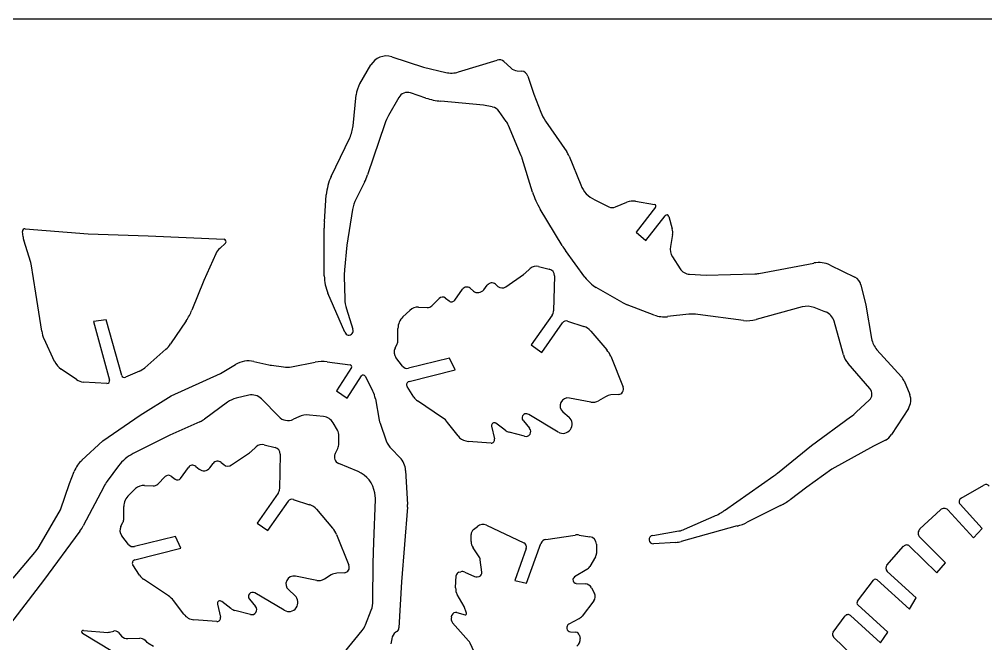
# Model space of a CAD drawing. Extents: x -388 to 195, y -213 to 246.
# Drawn here: x -265.9 to -44.5, y 102.9 to 246 of the extents above; entities that cross this region are included whole.
import ezdxf

# ---------------------------------------------------------------- set-up
doc = ezdxf.new("R2010")
doc.units = 0
doc.layers.add('CYAN', color=4, linetype='CONTINUOUS')

msp = doc.modelspace()

# ---------------------------------------------------------------- linework, layer by layer
at = {"layer": 'CYAN'}
for p, q in [((195, 246), (-388, 246)), ((-180.6, 237.44), (-173.33, 235.01)), ((-187.93, 231.19), (-185.35, 235.55)), ((-173.33, 235.01), (-168.2, 233.82)), ((-165.28, 233.93), (-156.42, 236.65)), ((-154.89, 236.3), (-153.3, 234.86)), ((-151.86, 234.22), (-150.85, 234.14)), ((-149.38, 232.98), (-148.05, 228.88)), ((-189.45, 221.6), (-188.73, 228.69)), ((-178.98, 228.09), (-181.31, 223.98)), ((-172.74, 227.95), (-176.31, 229.13)), ((-148.05, 228.88), (-146.41, 224.72)), ((-159.57, 226.31), (-169.34, 227.25)), ((-157.54, 225.91), (-159.57, 226.31)), ((-154.37, 222.61), (-155.95, 224.87)), ((-182.18, 222.04), (-186.12, 210.37)), ((-150.92, 214.73), (-153.85, 221.7)), ((-145.34, 222.69), (-140.51, 215.67)), ((-194.46, 209.97), (-190.21, 218.85)), ((-148.32, 206.43), (-150.67, 214.09)), ((-139.96, 214.66), (-137.29, 208.04)), ((-186.83, 208.69), (-188.75, 204.86)), ((-196.01, 199.63), (-195.57, 205.78)), ((-134.09, 204.64), (-130.84, 203.06)), ((-129.33, 203.01), (-126.7, 204.1)), ((-124.72, 204.31), (-120.36, 203.55)), ((-189.55, 202.44), (-190.88, 194.26)), ((-141.53, 194.17), (-146.56, 202.53)), ((-120.13, 202.98), (-124.62, 197.25)), ((-122.34, 195.34), (-117.95, 200.97)), ((-117.08, 200.8), (-116.32, 197.97)), ((-265.05, 196.16), (-265.18, 197.38)), ((-264.53, 198), (-250.15, 196.81)), ((-196.03, 187.19), (-196.06, 198.15)), ((-124.62, 197.25), (-122.34, 195.34)), ((-263.29, 190.26), (-264.89, 195.37)), ((-250.15, 196.81), (-236.4, 196.39)), ((-236.4, 196.39), (-218.99, 195.59)), ((-116.25, 196.66), (-116.74, 193.91)), ((-218.67, 194.73), (-219.99, 193.51)), ((-190.88, 194.26), (-191.4, 188.58)), ((-136.32, 186.89), (-140.78, 193.04)), ((-220.88, 192.27), (-223.63, 186.15)), ((-116.27, 191.57), (-114.53, 188.85)), ((-262.08, 183.22), (-263.22, 189.94)), ((-150.08, 187.78), (-148.84, 188.9)), ((-146.98, 189.37), (-144.5, 188.74)), ((-96.48, 187.76), (-83.89, 190.16)), ((-80.15, 189.66), (-74.47, 186.89)), ((-223.63, 186.15), (-226.36, 179.36)), ((-191.45, 187.04), (-191.33, 181.93)), ((-154.44, 184.71), (-150.38, 187.54)), ((-143.31, 187.21), (-143.51, 179.21)), ((-112.35, 187.58), (-108.53, 187.36)), ((-108.53, 187.36), (-97.43, 187.66)), ((-166.14, 181.64), (-164.36, 184.17)), ((-162.65, 184.39), (-161.88, 183.74)), ((-159.5, 184.04), (-158.71, 185.08)), ((-156.82, 185.28), (-156.28, 184.81)), ((-127.84, 181.16), (-133.74, 184.56)), ((-73.09, 185.18), (-71.94, 180.52)), ((-260.77, 174.52), (-262.08, 183.22)), ((-191.33, 174.3), (-195.2, 183.22)), ((-171.4, 180.35), (-169.71, 182.03)), ((-168.3, 182.13), (-167.41, 181.46)), ((-190.95, 179.67), (-189.47, 174.99)), ((-174.45, 180.05), (-172.44, 179.95)), ((-120.43, 178.24), (-126.65, 180.59)), ((-86.54, 180.1), (-97.13, 177.2)), ((-81.16, 178.93), (-83.84, 179.95)), ((-71.94, 180.52), (-70.65, 172.84)), ((-245.97, 177.12), (-248.92, 176.73)), ((-242.45, 164.41), (-245.97, 177.12)), ((-178.02, 177.82), (-176.43, 179.31)), ((-143.83, 178.24), (-148.64, 171.4)), ((-112.52, 178.41), (-117.38, 177.87)), ((-99.98, 177), (-110.49, 178.39)), ((-248.92, 176.73), (-245.22, 163.34)), ((-227.65, 176.93), (-231.24, 171.62)), ((-179.16, 172.42), (-179.16, 175.17)), ((-146.21, 169.69), (-141.47, 176.44)), ((-140.31, 176.83), (-136.57, 175.61)), ((-77.12, 169.11), (-79.25, 176.85)), ((-257.82, 167.63), (-260.24, 172.76)), ((-134.98, 174.55), (-131.31, 170.26)), ((-179.83, 170.63), (-179.34, 171.63)), ((-148.64, 171.4), (-146.21, 169.69)), ((-232.31, 170.41), (-237.14, 166.17)), ((-178.09, 166.52), (-179.63, 168.5)), ((-167.33, 168.35), (-176.76, 166.06)), ((-166.07, 165.65), (-167.33, 168.35)), ((-130.42, 168.79), (-127.58, 161.72)), ((-69.42, 170.3), (-63.81, 164.11)), ((-219.79, 164.85), (-216.39, 166.91)), ((-212.18, 167.58), (-208.71, 166.83)), ((-208.16, 166.74), (-205.36, 166.34)), ((-203.55, 166.39), (-198.1, 167.41)), ((-195.37, 167.51), (-190.11, 166.86)), ((-189.79, 166.19), (-193.26, 160.89)), ((-71.05, 161.41), (-76.05, 167.13)), ((-252.78, 163.44), (-256.28, 165.82)), ((-238.35, 165.37), (-241.58, 163.99)), ((-231.14, 159.7), (-219.79, 164.85)), ((-190.83, 159.2), (-187.49, 164.28)), ((-186.67, 164.23), (-184.96, 160.91)), ((-176.6, 163.02), (-166.07, 165.65)), ((-245.84, 162.57), (-251.2, 162.89)), ((-175.54, 159.45), (-177.08, 161.83)), ((-63.22, 163.14), (-61.93, 160.02)), ((-238.23, 155.28), (-231.14, 159.7)), ((-213.34, 159.87), (-216.22, 159.18)), ((-193.26, 160.89), (-190.83, 159.2)), ((-131.63, 159.52), (-133.2, 158.59)), ((-128.66, 160.02), (-130.37, 159.92)), ((-218.18, 158.26), (-223.51, 154.37)), ((-206.48, 154.96), (-210.44, 159.03)), ((-184.31, 159), (-183.45, 154.12)), ((-168.92, 154.72), (-174.67, 158.56)), ((-134.96, 158.28), (-139.84, 159.22)), ((-74.08, 156.04), (-71.2, 158.73)), ((-246.78, 149.38), (-238.23, 155.28)), ((-196.19, 154.96), (-199.44, 155.31)), ((-142.42, 151.42), (-149.16, 155.41)), ((-141.38, 156.08), (-139.97, 154.81)), ((-62.23, 156.85), (-66.09, 150.85)), ((-224.55, 153.77), (-231.44, 150.7)), ((-201.89, 154.91), (-203.1, 154.34)), ((-193.01, 151.86), (-194.01, 153.55)), ((-183.27, 153.48), (-181.84, 149.41)), ((-165.4, 150.55), (-167.78, 153.65)), ((-157.71, 152.8), (-157.02, 149.85)), ((-154.59, 151.84), (-156.74, 153.43)), ((-150.4, 153.97), (-149, 152.28)), ((-84.39, 148.34), (-75.46, 154.91)), ((-231.44, 150.7), (-239.79, 146.48)), ((-192.67, 148.77), (-192.67, 150.55)), ((-150.15, 150.45), (-153.67, 151.39)), ((-251.54, 145), (-246.78, 149.38)), ((-209.8, 148.52), (-207.3, 147.88)), ((-157.84, 148.89), (-163.09, 149.29)), ((-92.22, 142.02), (-84.39, 148.34)), ((-67.5, 149.58), (-70.2, 148.19)), ((-217.26, 143.88), (-213.19, 146.68)), ((-212.87, 146.93), (-211.66, 148.05)), ((-206.13, 146.36), (-206.3, 138.38)), ((-193.56, 146.43), (-192.94, 147.68)), ((-180.67, 147.55), (-178.74, 145.62)), ((-70.2, 148.19), (-79.75, 142.94)), ((-222.29, 143.21), (-221.52, 144.23)), ((-219.64, 144.43), (-219.07, 143.96)), ((-188.3, 142.39), (-192.74, 144.23)), ((-254.44, 139.64), (-253.33, 142.42)), ((-243.17, 143.71), (-245.77, 140.16)), ((-228.96, 140.81), (-227.17, 143.33)), ((-225.46, 143.56), (-224.68, 142.91)), ((-177.4, 142.62), (-177, 134.81)), ((-79.75, 142.94), (-85.5, 138.83)), ((-256.5, 133.59), (-254.44, 139.64)), ((-234.19, 139.52), (-232.51, 141.21)), ((-231.12, 141.3), (-230.2, 140.61)), ((-104.39, 133.44), (-93.04, 141.4)), ((-246.56, 138.9), (-251.25, 129.93)), ((-240.81, 136.99), (-239.25, 138.48)), ((-237.24, 139.2), (-235.23, 139.1)), ((-206.63, 137.39), (-211.43, 130.54)), ((-184.29, 136.2), (-184.49, 137.49)), ((-85.5, 138.83), (-89.34, 135.92)), ((-50.14, 136.31), (-44.92, 139.27)), ((-209, 128.86), (-204.27, 135.61)), ((-203.13, 135.97), (-199.39, 134.78)), ((-184.71, 126.23), (-184.27, 135.95)), ((-261.38, 125.21), (-256.5, 133.59)), ((-241.95, 131.59), (-241.95, 134.34)), ((-197.8, 133.72), (-194.14, 129.42)), ((-177, 134.24), (-178.36, 117.08)), ((-91.5, 134.59), (-99.14, 130.77)), ((-59.57, 129.23), (-54.89, 133.62)), ((-53.2, 133.57), (-47.33, 127.15)), ((-45.34, 129.35), (-50.37, 134.88)), ((-242.64, 129.8), (-242.15, 130.77)), ((-113.49, 129.14), (-106.7, 132.13)), ((-252.02, 128.71), (-260.34, 117.38)), ((-211.43, 130.54), (-209, 128.86)), ((-161.85, 129.08), (-160.96, 129.8)), ((-158.86, 130.07), (-150.3, 126.03)), ((-120.8, 127.72), (-114.78, 128.76)), ((-101.42, 129.9), (-114.31, 126.33)), ((-47.33, 127.15), (-45.34, 129.35)), ((-240.88, 125.66), (-242.42, 127.64)), ((-230.13, 127.52), (-239.54, 125.21)), ((-228.89, 124.82), (-230.13, 127.52)), ((-193.24, 127.94), (-190.39, 120.9)), ((-184.86, 121.37), (-184.71, 126.23)), ((-162.41, 126.35), (-162.4, 127.92)), ((-145.32, 126.8), (-138.6, 127.82)), ((-137.66, 127.82), (-135.18, 127.45)), ((-53.7, 121.42), (-59.6, 127.32)), ((-239.42, 122.16), (-228.89, 124.82)), ((-160.69, 123.08), (-161.95, 124.92)), ((-149.78, 124.74), (-152.38, 117.41)), ((-149.68, 116.79), (-146.41, 125.91)), ((-133.68, 125.71), (-133.67, 123.63)), ((-115.5, 126.13), (-120.6, 125.83)), ((-67.16, 120.95), (-63.36, 125.24)), ((-61.96, 125.28), (-55.68, 119.19)), ((-267.33, 117.98), (-262.38, 123.83)), ((-159.95, 119.29), (-160.29, 122.11)), ((-133.89, 122.81), (-135.23, 120.6)), ((-238.33, 118.6), (-239.89, 120.98)), ((-184.88, 112.72), (-184.86, 121.37)), ((-135.9, 119.91), (-138.7, 118.23)), ((-55.68, 119.19), (-53.7, 121.42)), ((-260.34, 117.38), (-268.92, 106.27)), ((-231.71, 113.89), (-237.47, 117.72)), ((-197.78, 117.43), (-202.66, 118.37)), ((-194.43, 118.7), (-196.01, 117.75)), ((-191.45, 119.19), (-193.16, 119.09)), ((-165.95, 115.72), (-165.8, 118.55)), ((-165.2, 119.29), (-164.78, 119.41)), ((-163.87, 119.35), (-161.61, 118.3)), ((-160.99, 118.25), (-160.56, 118.35)), ((-152.38, 117.41), (-149.68, 116.79)), ((-73.89, 112.7), (-70.25, 117.48)), ((-69.37, 117.54), (-61.95, 110.84)), ((-60.46, 113.41), (-67.08, 119.49)), ((-204.19, 115.25), (-202.77, 113.97)), ((-178.36, 117.08), (-178.96, 106.55)), ((-138.33, 116.76), (-136.25, 116.64)), ((-134.83, 115.72), (-134.14, 114.43)), ((-213.19, 113.12), (-211.78, 111.43)), ((-205.24, 110.59), (-211.96, 114.57)), ((-163.99, 111.48), (-165.57, 114.18)), ((-61.95, 110.84), (-60.46, 113.41)), ((-228.22, 109.7), (-230.57, 112.82)), ((-220.51, 111.98), (-219.81, 109.03)), ((-217.41, 111.01), (-219.54, 112.6)), ((-163.44, 109.89), (-163.99, 111.48)), ((-134.28, 112.78), (-136.99, 109.25)), ((-66.96, 105.56), (-73.8, 111.8)), ((-212.95, 109.62), (-216.49, 110.54)), ((-186.59, 107.27), (-185.26, 110.62)), ((-166.92, 109.11), (-166.79, 109.45)), ((-165.65, 110.06), (-163.79, 109.55)), ((-137.69, 108.66), (-139.99, 107.41)), ((-79.45, 105.56), (-76.7, 109.28)), ((-75.49, 109.38), (-68.64, 103.1)), ((-220.63, 108.04), (-225.89, 108.43)), ((-163.02, 103.62), (-166.64, 107.71)), ((-244.48, 101.07), (-251.39, 105.28)), ((-251.17, 105.98), (-245.62, 105.53)), ((-245.22, 105.58), (-244.28, 105.81)), ((-243.19, 105.48), (-242.47, 104.69)), ((-241.03, 104.09), (-238.3, 104.17)), ((-191.38, 101), (-187.36, 105.98)), ((-179.38, 105.75), (-179.66, 105.56)), ((-139.62, 105.62), (-138.43, 105.56)), ((-137.58, 104.81), (-137.43, 104.14)), ((-71.12, 96.48), (-79.35, 104.46)), ((-68.64, 103.1), (-66.96, 105.56)), ((-237.09, 103.7), (-236.66, 103.24)), ((-236.47, 103.1), (-235.16, 102.36)), ((-180.6, 104.04), (-180.79, 102.93)), ((-161.17, 99.9), (-162.62, 103.03))]:
    msp.add_line(p, q, dxfattribs=at)
for centre, radius, start, end in [((-181.77, 233.45), 4.16, 73.6057, 149.6014), ((-155.96, 235.14), 1.58, 47.3352, 107.1943), ((-151.63, 236.66), 2.46, 227.1376, 264.5332), ((-166.94, 239.3), 5.62, 257.0161, 287.1778), ((-150.99, 232.45), 1.69, 17.9762, 85.0459), ((-182.63, 228.13), 6.12, 150.052, 174.8187), ((-177.01, 226.98), 2.27, 71.9493, 150.5959), ((-167.83, 243.09), 15.91, 252.0344, 264.5604), ((-158.05, 223.4), 2.56, 34.9821, 78.4343), ((-171.55, 218.43), 11.22, 150.4028, 161.2414), ((-136.96, 228.37), 10.13, 201.1428, 214.1642), ((-197.73, 222.43), 8.33, 334.5193, 354.2844), ((-158.36, 219.74), 4.92, 23.4892, 35.7759), ((-144.95, 212.63), 5.38, 22.0877, 34.418), ((-157.45, 211.86), 7.14, 18.2213, 23.7687), ((-198.37, 214.51), 12.93, 333.2383, 341.3264), ((-183.82, 204.92), 11.78, 154.5833, 175.7888), ((-131.4, 211.73), 17.73, 197.4182, 211.2584), ((-131.24, 210.52), 6.54, 202.2906, 244.1154), ((-181.22, 201.04), 8.45, 153.1238, 170.5126), ((-125.34, 200.8), 3.57, 80.0476, 112.5423), ((-130.03, 204.69), 1.83, 243.6617, 292.556), ((-120.41, 203.2), 0.35, 320.7509, 81.7732), ((-177.39, 198.26), 18.67, 175.7923, 180.3589), ((-117.56, 200.69), 0.487, 13.5672, 143.7524), ((-264.58, 197.4), 0.596, 85.2626, 182.5837), ((-119.24, 197.18), 3.03, 350.1677, 15.2258), ((-261.26, 196.52), 3.81, 185.3472, 197.6014), ((-219.03, 195.09), 0.508, 314.9967, 85.7008), ((-217.33, 190.66), 3.89, 132.9449, 155.5647), ((-128.02, 202.31), 15.78, 211.051, 215.9959), ((-113.49, 193.34), 3.3, 170.0541, 212.4086), ((-265.55, 189.58), 2.36, 8.9342, 16.931), ((-178.61, 187.39), 12.85, 174.7072, 181.569), ((-147.47, 187.39), 2.04, 75.9885, 132.084), ((-144.85, 187.24), 1.54, 359.0038, 77.0179), ((-112.2, 190.34), 2.76, 212.544, 266.8809), ((-82.77, 184.29), 5.98, 63.9601, 100.7504), ((-185.93, 187.24), 10.1, 180.2891, 203.4258), ((-152.1, 190.02), 3.02, 304.8267, 312.1621), ((-129.55, 191.8), 8.36, 215.9444, 239.9355), ((-97.58, 193.44), 5.78, 271.4934, 280.901), ((-75.61, 184.56), 2.59, 13.7746, 63.9322), ((-163.4, 183.48), 1.18, 50.603, 144.2939), ((-160.84, 185.06), 1.68, 231.775, 322.8134), ((-157.67, 184.29), 1.3, 49.3365, 142.7718), ((-155.29, 185.96), 1.51, 229.4156, 304.3482), ((-183.05, 182.16), 8.28, 181.5902, 197.5103), ((-168.95, 181.27), 1.08, 53.0202, 134.8768), ((-166.86, 182.16), 0.888, 231.9804, 324.0686), ((-238.24, 184.11), 12.79, 325.8689, 338.2077), ((-174.57, 177.35), 2.7, 87.3589, 133.4973), ((-172.36, 181.31), 1.37, 266.7725, 314.969), ((-123.78, 188.18), 8.11, 239.9258, 249.2541), ((-85.42, 175.92), 4.33, 68.6245, 105.027), ((-175.51, 175.17), 3.65, 133.3325, 179.9977), ((-145.27, 179.26), 1.76, 324.6747, 358.3709), ((-118.13, 184.39), 6.57, 249.5378, 276.5756), ((-111.6, 170.01), 8.45, 82.4262, 96.2321), ((-99.07, 184.24), 7.3, 262.8211, 285.3909), ((-82.28, 176), 3.14, 15.7844, 69.2306), ((-190.4, 174.64), 0.993, 200.347, 20.4757), ((-140.63, 175.86), 1.02, 71.4915, 145.0958), ((-137.66, 172.27), 3.52, 40.4157, 71.9271), ((-254.36, 175.46), 6.48, 188.3666, 204.6474), ((-65.74, 173.65), 4.98, 189.4577, 222.3752), ((-236.58, 175.23), 6.45, 311.5056, 325.9002), ((-178.02, 169.72), 2.02, 153.3213, 217.3904), ((-180.94, 172.41), 1.79, 333.8304, 0.0544), ((-135.42, 166.75), 5.4, 22.2506, 40.4954), ((-72.21, 170.48), 5.1, 195.5982, 221.0608), ((-253.72, 169.55), 4.52, 205.1117, 235.5431), ((-240.28, 169.63), 4.67, 294.2946, 312.1471), ((-213.44, 161.93), 5.79, 77.415, 120.6797), ((-207.19, 173.75), 7.08, 257.6099, 262.0888), ((-204.61, 171.92), 5.63, 262.3374, 280.8281), ((-196.44, 158.58), 8.99, 83.1613, 100.6337), ((-190.18, 166.42), 0.447, 329.4, 82.0932), ((-177.07, 167.31), 1.29, 217.9221, 284.2913), ((-241.83, 164.58), 0.644, 195.6491, 292.6105), ((-187.09, 164.02), 0.476, 27.3652, 145.6277), ((-66.27, 161.93), 3.29, 21.702, 41.5445), ((-251, 166.04), 3.16, 235.5553, 266.3935), ((-245.83, 163.19), 0.62, 268.5146, 13.8205), ((-176.41, 162.25), 0.793, 104.4456, 212.1493), ((-128.73, 161.26), 1.24, 273.4097, 21.9487), ((-212.63, 156.9), 3.05, 44.1444, 103.4688), ((-190.98, 157.82), 6.77, 10.0903, 27.2072), ((-172.95, 161.1), 3.07, 212.5089, 235.9427), ((-130.18, 157.12), 2.81, 93.8098, 121.107), ((-72.51, 160.14), 1.93, 312.9208, 40.8664), ((-65.12, 158.73), 3.45, 326.9708, 21.9659), ((-214.9, 153.81), 5.53, 103.7991, 126.3413), ((-140.19, 157.44), 1.81, 79.0196, 228.8967), ((-134.49, 160.74), 2.5, 259.1794, 300.8543), ((-204.35, 157.05), 2.98, 224.4732, 294.6539), ((-199.94, 150.68), 4.66, 83.745, 114.6566), ((-196.49, 152.11), 2.87, 30.0941, 84.0384), ((-149.78, 154.69), 0.95, 49.2588, 229.2739), ((-83.25, 165.84), 13.42, 305.5024, 313.1088), ((-226.85, 158.96), 5.67, 293.9641, 306.0901), ((-179.36, 154.88), 4.15, 190.4661, 199.686), ((-171.52, 150.8), 4.7, 37.2949, 56.4083), ((-157.12, 152.95), 0.613, 51.2948, 194.1334), ((-141.35, 153.23), 2.1, 239.5151, 48.7656), ((-195.25, 150.57), 2.58, 359.4398, 29.9963), ((-162.81, 152.46), 3.22, 216.3899, 226.3932), ((-152.98, 153.99), 2.69, 233.1877, 254.9993), ((-149.86, 151.54), 1.13, 254.7262, 40.554), ((-69.12, 152.81), 3.61, 296.5887, 327.0008), ((-210.29, 146.53), 2.04, 75.9885, 132.084), ((-195.11, 148.8), 2.44, 332.5856, 359.2242), ((-177.15, 151.07), 4.98, 199.516, 225.0077), ((-162.84, 152.51), 3.23, 227.4046, 265.5365), ((-157.8, 149.68), 0.795, 266.9561, 12.4953), ((-235.93, 138.35), 9, 115.4374, 143.5104), ((-214.86, 149.19), 3.01, 303.5275, 311.2832), ((-207.66, 146.39), 1.54, 359.0499, 76.226), ((-192.12, 145.71), 1.61, 153.2907, 247.4281), ((-246.78, 139.79), 7.05, 132.4606, 158.1326), ((-220.49, 143.44), 1.3, 49.2308, 142.7344), ((-218.11, 145.13), 1.51, 230.8444, 304.3336), ((-181.96, 142.38), 4.57, 2.9786, 45.1402), ((-226.21, 142.64), 1.18, 51.0174, 144.5486), ((-223.63, 144.23), 1.68, 231.6156, 322.8315), ((-190.76, 136.55), 6.34, 8.5289, 67.2018), ((-102.03, 154.11), 15.57, 305.298, 309.0787), ((-237.91, 134.36), 9.77, 143.5725, 152.3394), ((-235.19, 140.49), 1.39, 268.2508, 315.8485), ((-231.76, 140.44), 1.08, 53.5027, 134.1125), ((-229.68, 141.33), 0.888, 234.0517, 324.0517), ((-237.41, 136.5), 2.71, 86.4749, 132.9015), ((-208.06, 138.4), 1.76, 324.6947, 359.179), ((-44.46, 138.47), 0.922, 34.7793, 119.8546), ((-238.31, 134.34), 3.65, 133.3402, 179.9526), ((-203.45, 135.01), 1.02, 71.4924, 143.9452), ((-185.6, 136), 1.33, 357.9582, 8.6455), ((-97.62, 146.91), 13.75, 296.4017, 306.9823), ((-49.68, 135.5), 0.929, 119.2902, 221.8161), ((-200.48, 131.44), 3.52, 40.4157, 71.9271), ((-181.41, 134.6), 4.42, 357.2531, 2.7469), ((-181.43, 134.31), 4.43, 359.0452, 0.9548), ((-112.16, 144.4), 13.43, 294.0002, 305.3367), ((-54.07, 132.75), 1.19, 43.3449, 133.4234), ((-243.73, 131.59), 1.78, 332.6191, 359.9363), ((-104.79, 142.18), 12.74, 285.3634, 296.3505), ((-259.72, 134.36), 9.56, 323.7298, 332.3599), ((-240.84, 128.9), 2.02, 153.3851, 218.4487), ((-198.25, 125.91), 5.4, 22.0694, 40.5062), ((-160.88, 127.92), 1.51, 129.8078, 180.0945), ((-159.7, 128.26), 1.99, 64.9861, 129.4392), ((-115.71, 134.29), 5.61, 279.6044, 293.3466), ((-58.65, 128.26), 1.33, 133.4538, 224.9746), ((-159.9, 126.35), 2.51, 179.9993, 214.9246), ((-145.11, 125.44), 1.38, 98.5777, 160.042), ((-138.13, 124.59), 3.26, 81.6865, 98.3135), ((-135.43, 125.71), 1.75, 359.9385, 81.8305), ((-120.7, 126.78), 0.947, 96.0542, 276.0542), ((-115.84, 131.83), 5.71, 273.4771, 285.5961), ((-269.62, 130.05), 9.55, 319.3437, 329.5995), ((-239.87, 126.46), 1.29, 218.3221, 284.7469), ((-150.74, 125.11), 1.03, 339.3503, 64.471), ((-62.64, 124.59), 0.965, 45.0077, 138.1044), ((-239.22, 121.4), 0.793, 104.4456, 212.1493), ((-162.47, 121.79), 2.2, 8.4565, 35.9209), ((-135.25, 123.63), 1.58, 329.0223, 0.0156), ((-191.54, 120.43), 1.24, 273.7742, 22.3728), ((-136.99, 121.64), 2.04, 302.1883, 329.4143), ((-66.36, 120.26), 1.05, 138.9401, 227.0171), ((-235.75, 120.26), 3.07, 212.7928, 235.9549), ((-203.04, 116.62), 1.79, 77.7564, 229.849), ((-197.32, 119.89), 2.5, 259.4312, 301.3964), ((-192.99, 116.29), 2.8, 93.5133, 120.8135), ((-164.97, 118.5), 0.825, 106.0798, 176.6899), ((-164.41, 118.15), 1.32, 65.8617, 106.3712), ((-161.23, 119.12), 0.9, 245.4315, 285.7711), ((-160.78, 119.16), 0.842, 284.6988, 8.7261), ((-138.28, 117.55), 0.791, 121.7369, 266.7299), ((-69.78, 117.11), 0.599, 46.5838, 141.741), ((-163.22, 115.57), 2.73, 176.9299, 210.5575), ((-136.35, 114.93), 1.71, 27.4276, 86.5382), ((-234.31, 109.97), 4.7, 37.2914, 56.4118), ((-212.45, 113.74), 0.968, 59.5028, 219.8063), ((-204.17, 112.4), 2.1, 239.5165, 48.3089), ((-135.48, 113.71), 1.52, 322.1877, 28.2439), ((-219.93, 112.14), 0.601, 49.5031, 195.6395), ((-215.74, 113.12), 2.69, 231.7559, 253.8119), ((-212.65, 110.71), 1.13, 255.0093, 39.368), ((-190.11, 112.58), 5.23, 338.0228, 1.5843), ((-73.35, 112.3), 0.666, 142.7589, 228.1218), ((-225.64, 111.65), 3.24, 217.1969, 265.5822), ((-220.58, 108.83), 0.795, 266.4935, 14.4653), ((-165.57, 108.65), 1.42, 161.4789, 221.4792), ((-165.89, 109.15), 0.941, 74.8177, 161.6125), ((-163.71, 109.82), 0.282, 254.6531, 14.9531), ((-138.72, 110.59), 2.19, 298.2158, 322.2744), ((-76.05, 108.8), 0.807, 45.7473, 143.6684), ((-191.26, 109.18), 5.04, 320.648, 337.7671), ((-180, 106.59), 1.05, 306.6098, 357.5484), ((-139.54, 106.57), 0.953, 117.9829, 265.426), ((-251.28, 105.63), 0.365, 72.1557, 252.1557), ((-245.56, 106.75), 1.22, 267.4691, 286.2709), ((-244.01, 104.74), 1.11, 42.3625, 104.3994), ((-241.11, 105.95), 1.86, 222.8174, 272.2125), ((-238.23, 102.56), 1.61, 44.9711, 92.5929), ((-178.27, 103.65), 2.36, 126.0412, 170.3532), ((-138.5, 104.62), 0.938, 11.6995, 85.3355), ((-139.02, 103.8), 1.62, 300.0588, 12.3485), ((-78.78, 105.07), 0.834, 144.1237, 226.3327), ((-236.02, 103.9), 0.91, 226.0701, 240.6617), ((-164.94, 101.91), 2.57, 25.7551, 41.7307)]:
    msp.add_arc(centre, radius, start, end, dxfattribs=at)

doc.saveas('drawing.dxf')
